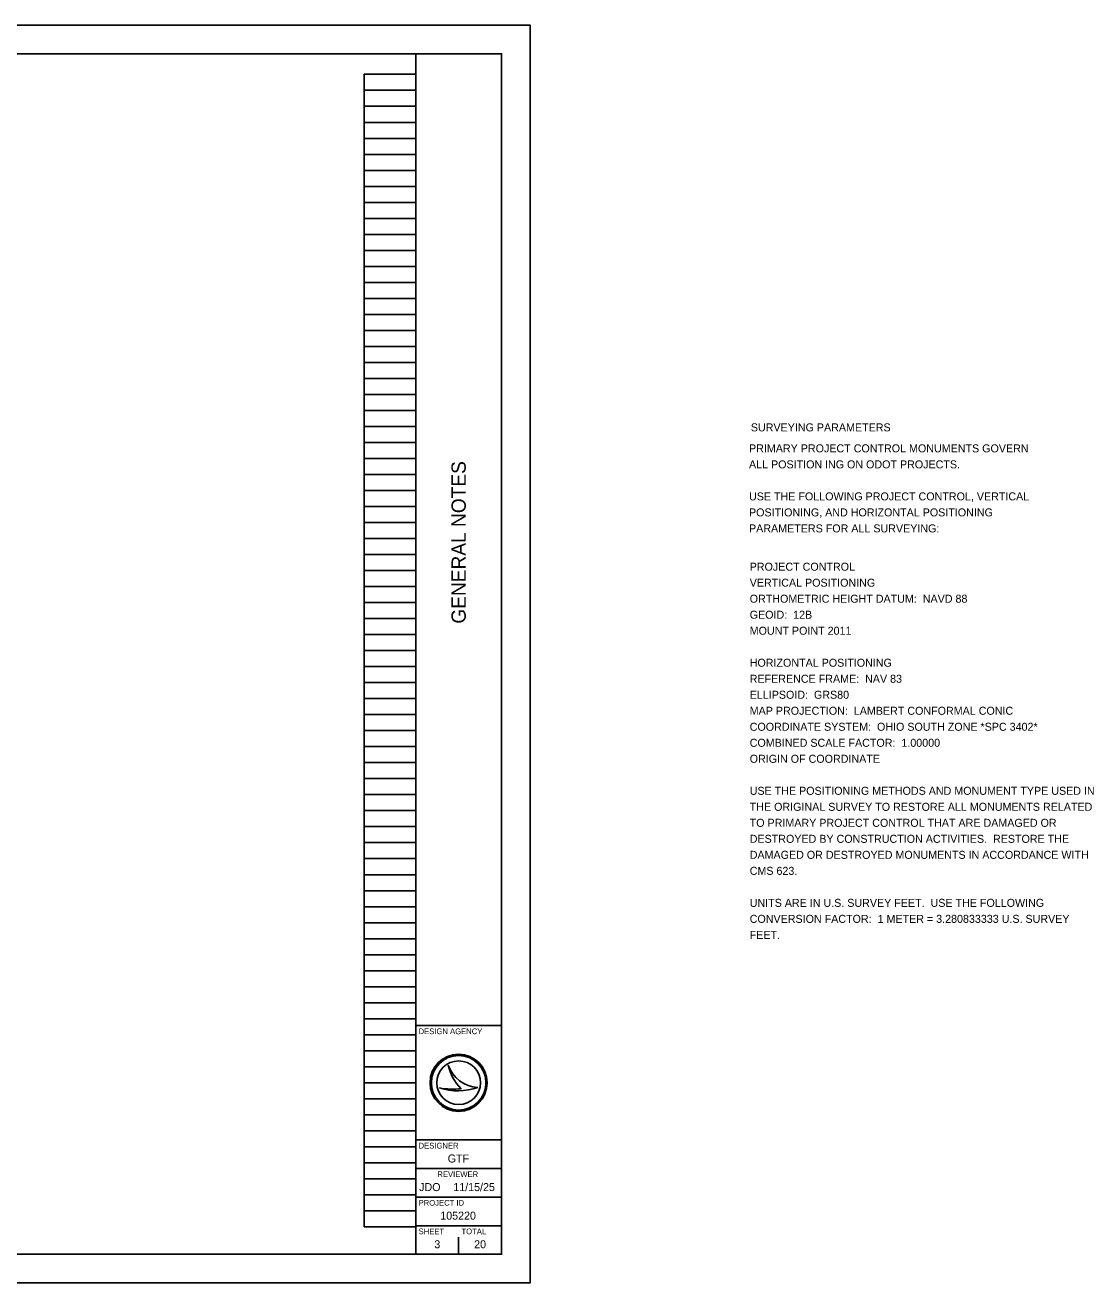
# Model space of a CAD drawing. Extents: x -7.1 to 43.9, y 0 to 22.
# Drawn here: x 25.17 to 43.86, y 0 to 22 of the extents above; entities that cross this region are included whole.
import ezdxf

# ---------------------------------------------------------------- set-up
doc = ezdxf.new("R2010")
doc.units = 0
for name, color, linetype in [('SH_Border', 7, 'Continuous'), ('SH_Cut_Line', 7, 'Continuous'), ('SH_Data', 7, 'Continuous'), ('SH_Text', 7, 'Continuous')]:
    doc.layers.add(name, color=color, linetype=linetype)

msp = doc.modelspace()

# ---------------------------------------------------------------- linework, layer by layer
at = {"layer": 'SH_Border'}
for p, q in [((32, 0.5), (32, 21.5)), ((32, 4.5), (33.5, 4.5)), ((32, 2.5), (33.5, 2.5)), ((32, 2), (33.5, 2)), ((32, 1.5), (33.5, 1.5)), ((32, 1), (33.5, 1))]:
    msp.add_line(p, q, dxfattribs=at)
msp.add_lwpolyline([(1.5, 21.5), (33.5, 21.5), (33.5, 0.5), (1.5, 0.5)], close=True, dxfattribs=at)
at = {"layer": 'SH_Cut_Line'}
msp.add_lwpolyline([(0, 0), (34, 0), (34, 22), (0, 22)], close=True, dxfattribs=at)
at = {"layer": 'SH_Data'}
for p, q in [((31.1, 0.98), (31.1, 21.14)), ((31.1, 21.14), (32, 21.14)), ((32, 0.98), (32, 21.14)), ((31.1, 20.86), (32, 20.86)), ((31.1, 20.58), (32, 20.58)), ((31.1, 20.3), (32, 20.3)), ((31.1, 20.02), (32, 20.02)), ((31.1, 19.74), (32, 19.74)), ((31.1, 19.46), (32, 19.46)), ((31.1, 19.18), (32, 19.18)), ((31.1, 18.9), (32, 18.9)), ((31.1, 18.62), (32, 18.62)), ((31.1, 18.34), (32, 18.34)), ((31.1, 18.06), (32, 18.06)), ((31.1, 17.78), (32, 17.78)), ((31.1, 17.5), (32, 17.5)), ((31.1, 17.22), (32, 17.22)), ((31.1, 16.94), (32, 16.94)), ((31.1, 16.66), (32, 16.66)), ((31.1, 16.38), (32, 16.38)), ((31.1, 16.1), (32, 16.1)), ((31.1, 15.82), (32, 15.82)), ((31.1, 15.54), (32, 15.54)), ((31.1, 15.26), (32, 15.26)), ((31.1, 14.98), (32, 14.98)), ((31.1, 14.7), (32, 14.7)), ((31.1, 14.42), (32, 14.42)), ((31.1, 14.14), (32, 14.14)), ((31.1, 13.86), (32, 13.86)), ((31.1, 13.58), (32, 13.58)), ((31.1, 13.3), (32, 13.3)), ((31.1, 13.02), (32, 13.02)), ((31.1, 12.74), (32, 12.74)), ((31.1, 12.46), (32, 12.46)), ((31.1, 12.18), (32, 12.18)), ((31.1, 11.9), (32, 11.9)), ((31.1, 11.62), (32, 11.62)), ((31.1, 11.34), (32, 11.34)), ((31.1, 11.06), (32, 11.06)), ((31.1, 10.78), (32, 10.78)), ((31.1, 10.5), (32, 10.5)), ((31.1, 10.22), (32, 10.22)), ((31.1, 9.94), (32, 9.94)), ((31.1, 9.66), (32, 9.66)), ((31.1, 9.38), (32, 9.38)), ((31.1, 9.1), (32, 9.1)), ((31.1, 8.82), (32, 8.82)), ((31.1, 8.54), (32, 8.54)), ((31.1, 8.26), (32, 8.26)), ((31.1, 7.98), (32, 7.98)), ((31.1, 7.7), (32, 7.7)), ((31.1, 7.42), (32, 7.42)), ((31.1, 7.14), (32, 7.14)), ((31.1, 6.86), (32, 6.86)), ((31.1, 6.58), (32, 6.58)), ((31.1, 6.3), (32, 6.3)), ((31.1, 6.02), (32, 6.02)), ((31.1, 5.74), (32, 5.74)), ((31.1, 5.46), (32, 5.46)), ((31.1, 5.18), (32, 5.18)), ((31.1, 4.9), (32, 4.9)), ((31.1, 4.62), (32, 4.62)), ((31.1, 4.34), (32, 4.34)), ((31.1, 4.06), (32, 4.06)), ((31.1, 3.78), (32, 3.78)), ((32.567, 3.81), (32.567, 3.81)), ((31.1, 3.5), (32, 3.5)), ((32.417, 3.41), (32.417, 3.41)), ((32.75, 3.5), (32.75, 3.5)), ((33.087, 3.419), (33.087, 3.419)), ((31.1, 3.22), (32, 3.22)), ((31.1, 2.94), (32, 2.94)), ((31.1, 2.66), (32, 2.66)), ((31.1, 2.38), (32, 2.38)), ((31.1, 2.1), (32, 2.1)), ((31.1, 1.82), (32, 1.82)), ((31.1, 1.54), (32, 1.54)), ((31.1, 1.26), (32, 1.26)), ((31.1, 0.98), (32, 0.98)), ((32.375, 0.675), (32.375, 0.675)), ((32.75, 0.5), (32.75, 0.8))]:
    msp.add_line(p, q, dxfattribs=at)
for radius in [0.5, 0.477, 0.477, 0.382]:
    msp.add_circle((32.75, 3.5), radius, dxfattribs=at)
for centre, radius, start, end in [((33.116, 3.998), 0.58, 198.9257, 198.9319), ((33.347, 3.97), 0.796, 191.6379, 191.6421), ((33.116, 3.998), 0.58, 198.9319, 267.1657), ((33.347, 3.97), 0.796, 191.6421, 226.0947), ((32.739, 4.37), 1.013, 251.4576, 290.0832), ((32.648, 4.654), 1.266, 259.4964, 259.4995), ((32.739, 4.37), 1.013, 251.4527, 251.4576), ((32.648, 4.654), 1.266, 259.4995, 276.6672)]:
    msp.add_arc(centre, radius, start, end, dxfattribs=at)

# ---------------------------------------------------------------- texts
msp.add_text('GENERAL NOTES', height=0.25, rotation=90, dxfattribs=at).set_placement((32.875, 11.531))
for s, height, p in [('DESIGN AGENCY', 0.1, (32.05, 4.35)), ('DESIGNER', 0.1, (32.05, 2.35)), ('GTF', 0.14, (32.559, 2.105)), ('REVIEWER', 0.1, (32.378, 1.85)), ('JDO', 0.14, (32.059, 1.605)), ('11/15/25', 0.14, (32.656, 1.605)), ('PROJECT ID', 0.1, (32.05, 1.35)), ('105220', 0.14, (32.428, 1.105)), ('SHEET', 0.1, (32.05, 0.85)), ('TOTAL', 0.1, (32.8, 0.85)), ('3', 0.14, (32.325, 0.605)), ('20', 0.14, (33.021, 0.605))]:
    msp.add_text(s, height=height, dxfattribs=at).set_placement(p)
at = {"layer": 'SH_Text'}
for s, p in [('SURVEYING PARAMETERS', (37.86, 14.894)), ('PRIMARY PROJECT CONTROL MONUMENTS GOVERN', (37.828, 14.527)), ('ALL POSITION', (37.828, 14.247)), ('ING ON ODOT PROJECTS.  ', (39.157, 14.247)), ('USE THE FOLLOWING PROJECT CONTROL, VERTICAL', (37.828, 13.687)), ('POSITIONING, AND HORIZONTAL POSITIONING', (37.828, 13.407)), ('PARAMETERS FOR ALL SURVEYING:', (37.828, 13.127)), ('PROJECT CONTROL', (37.84, 12.457)), ('VERTICAL POSITIONING', (37.84, 12.177)), ('ORTHOMETRIC HEIGHT DATUM:  NAVD 88', (37.84, 11.897)), ('GEOID:  12B', (37.84, 11.617)), ('MOUNT POINT 2011', (37.84, 11.337)), ('HORIZONTAL POSITIONING', (37.84, 10.777)), ('REFERENCE FRAME:  NAV 83', (37.84, 10.497)), ('ELLIPSOID:  GRS80', (37.84, 10.217)), ('MAP PROJECTION:  LAMBERT CONFORMAL CONIC', (37.84, 9.937)), ('COORDINATE SYSTEM:  OHIO SOUTH ZONE *SPC 3402*', (37.84, 9.657)), ('COMBINED SCALE FACTOR:  1.00000', (37.84, 9.377)), ('ORIGIN OF COORDINATE', (37.84, 9.097)), ('USE THE POSITIONING METHODS AND MONUMENT TYPE USED IN', (37.84, 8.537)), ('THE ORIGINAL SURVEY TO RESTORE ALL MONUMENTS RELATED', (37.84, 8.257)), ('TO PRIMARY PROJECT CONTROL THAT ARE DAMAGED OR', (37.84, 7.977)), ('DESTROYED BY CONSTRUCTION ACTIVITIES.  RESTORE THE', (37.84, 7.697)), ('DAMAGED OR DESTROYED MONUMENTS IN ACCORDANCE WITH', (37.84, 7.417)), ('CMS 623.', (37.84, 7.137)), ('UNITS ARE IN U.S. SURVEY FEET.  USE THE FOLLOWING', (37.84, 6.577)), ('CONVERSION FACTOR:  1 METER = 3.280833333 U.S. SURVEY', (37.84, 6.297)), ('FEET.', (37.84, 6.017))]:
    msp.add_text(s, height=0.14, dxfattribs=at).set_placement(p)

doc.saveas('drawing.dxf')
